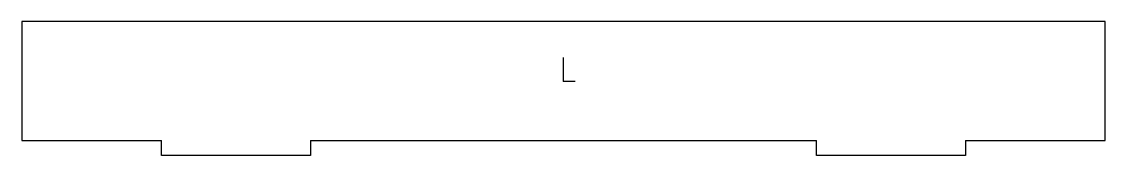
# Model space of a CAD drawing. Header units: millimetres. Extents: x -182 to 182, y -25 to 20.
import ezdxf

# ---------------------------------------------------------------- set-up
doc = ezdxf.new("R2010")
doc.units = ezdxf.units.MM
doc.header["$PDSIZE"] = -1

msp = doc.modelspace()

# ---------------------------------------------------------------- linework, layer by layer
at = {"color": 7, "linetype": 'Continuous', "lineweight": 25}
for p, q in [((-182, 20), (-182, -20)), ((182, 20), (-182, 20)), ((182, -20), (182, 20)), ((-182, -20), (-135, -20)), ((-135, -25), (-135, -20)), ((-85, -20), (-85, -25)), ((-85, -20), (85, -20)), ((85, -25), (85, -20)), ((135, -20), (135, -25)), ((135, -20), (182, -20)), ((-85, -25), (-135, -25)), ((135, -25), (85, -25))]:
    msp.add_line(p, q, dxfattribs=at)
at = {"color": 7, "linetype": 'Continuous'}
for q in [(0, 7.94), (3.97, 0)]:
    msp.add_line((0, 0), q, dxfattribs=at)
msp.add_point((0, 0), dxfattribs=at)

doc.saveas('drawing.dxf')
